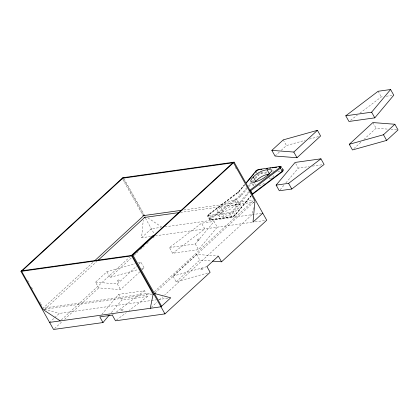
<?xml version="1.0" encoding="UTF-8"?>
<svg xmlns="http://www.w3.org/2000/svg" width="419" height="419" viewBox="0 0 419 419"><rect width="100%" height="100%" fill="white"/><g stroke="black" fill="none" stroke-linecap="round" stroke-linejoin="round"><path stroke-width="0.31" stroke-dasharray="2.1 1.57" d="M150.657 236.468L141.591 237.735L143.251 220.19M253.495 207.599L252.065 214.654L164.683 295.049M101.896 314.355L118.603 294.353L144.445 290.734L147.645 296.437L128.979 310.589M111.36 312.558L121.803 300.056L147.645 296.437M244.775 184.297L238.453 191.871L208.311 214.738L207.667 216.089L209.5 219.446L210.757 219.891L232.142 216.901L233.713 216.304L235.059 215.272L251.295 195.814M251.238 195.773L234.886 215.366A1.875 0.571 -29.3 0 1 232.315 216.801L210.93 219.792A0.681 0.513 82 0 1 210.202 219.603L208.453 216.482A0.681 0.513 82 0 1 208.542 215.544A1.875 0.571 -29.3 0 1 208.735 214.439L238.605 191.802L244.057 185.271M169.444 247.577L195.285 243.958L214.078 221.457L217.278 227.161L198.486 249.661L172.644 253.28L169.444 247.577L201.591 223.207L214.078 221.457M244.67 184.999L238.463 192.431L208.714 214.978A2.556 0.78 -29.3 0 0 208.453 216.482L229.837 213.491A2.556 0.78 -29.3 0 0 233.346 211.532L249.478 192.206M246.833 187.623L240.213 195.553L210.464 218.095A2.556 0.78 -29.3 0 0 210.202 219.603L231.587 216.607A2.556 0.78 -29.3 0 0 235.096 214.648L250.813 195.82M247.247 187.125L250.971 182.668M251.384 182.171L253.453 179.693M255.108 177.714L257.585 174.739M210.93 219.792A1.875 0.571 -29.3 0 1 211.118 218.692L240.993 196.055L247.168 188.655M248.986 186.476L251.892 182.993M253.348 181.249L254.071 180.38M255.527 178.641L258.434 175.158A1.875 0.571 -29.3 0 1 261.006 173.717L267.484 172.811M208.542 215.544L229.926 212.548A1.875 0.571 -29.3 0 0 232.498 211.113L248.855 191.52M280.133 189.786L284.255 184.858M285.905 182.888L298.276 168.108L309.259 166.568M234.603 199.905A11.088 3.373 -29.3 0 1 235.232 204.98L230.696 208.892A7.228 2.195 -29.3 0 1 227.7 210.521C224.411 211.663 220.336 213.135 216.99 212.024L217.409 210.259L220.75 207.007A11.088 3.373 -29.3 0 1 234.603 199.905L236.992 204.158A11.088 3.373 -29.3 0 1 237.615 209.228L233.084 213.145A7.228 2.195 -29.3 0 1 230.089 214.774L226.171 216.073L220.059 216.686L219.373 216.272L216.99 212.024M272.617 177.221L274.068 175.441A7.228 2.195 -29.3 0 0 274.298 174.545M92.829 262.446L43.204 308.101L151.322 292.97M44.54 309.536L97.051 261.22M49.578 322.394L54.229 318.11M54.695 317.686L59.346 313.402L150.667 300.622M141.591 237.735L151.359 228.748L161.074 227.386M139.878 271.8L120.515 289.618L98.737 287.905L95.537 282.202L106.95 271.701L135.264 263.771M61.363 319.891L129.686 257.03M54.517 328.596L62.206 321.52M64.61 319.304L98.737 287.905M106.95 271.701L110.15 277.404L131.304 257.947M134.185 255.291L136.107 253.521M136.589 253.081L138.511 251.311M140.433 249.541L142.355 247.77M142.837 247.33L144.283 246.005M146.681 243.79L148.609 242.025M152.935 238.044L154.375 236.714M95.537 282.202L117.315 283.914L136.678 266.096M138.569 264.358L140.931 262.189L144.131 267.888L141.769 270.061M275.032 156.036L279.305 152.102M281.207 150.353L286.428 145.545L305.074 140.339M154.229 291.813L253.474 200.502M207.62 273.02L176.158 281.83L172.958 276.126L196.574 254.401L218.346 256.109M155.067 292.944L253.83 202.073M176.158 281.83L199.774 260.105L211.302 261.011M151.243 307.415L157.005 302.115M159.403 299.904L162.766 296.814M353.887 148.656L360.974 142.141M363.807 139.532L376.084 128.235L388.361 129.178M271.889 177.886L270.187 179.264M236.992 204.158A11.088 3.373 -29.3 0 0 223.133 211.255L219.792 214.507L219.373 216.272M172.644 253.28L204.791 228.91L201.591 223.207M350.525 120.284L357.307 115.141M359.916 113.161L381.295 96.936L383.165 96.674M112.297 315.104L113.334 314.318M116.445 311.961L144.445 290.734M116.534 320.022L126.386 312.553M138.411 262.891L140.931 262.189M110.15 277.404L138.464 269.475M141.612 268.595L144.131 267.888M172.958 276.126L206.934 266.61M309.421 139.124L318.744 136.521M386.287 96.239L392.524 95.364M261.095 172.78L266.929 171.963M272.759 171.146L274.057 170.962M312.49 166.118L322.18 164.761M277.855 171.361L282.39 170.727M183.894 209.966L253.181 200.266M180.406 212.423L254.223 202.094M164.96 226.841L261.461 213.339M150.751 229.308L151.416 229.214M155.339 235.829L252.605 222.217M255.171 221.861L264.808 220.509M44.477 309.196L151.966 294.154M151.317 300.533L155.852 299.899M158.44 299.533L168.805 298.082M390.943 129.377L396.756 129.827M44.451 309.452L59.346 313.402M147.891 217.89L162.053 227.25M378.116 91.269L381.295 96.936M372.905 122.568L376.084 128.235M283.249 139.878L286.428 145.545M295.73 163.572L298.276 168.108M269.291 177.666L270.035 178.997M255.836 171.622L256.711 173.178M254.689 183.443L255.433 184.769M252.049 183.517L253.244 185.643M235.394 167.328L236.347 169.03M237.688 200.628L240.077 204.881M235.232 204.98L237.615 209.228M220.75 207.007L223.133 211.255M221.373 212.077L223.756 216.33M195.285 243.958L198.486 249.661M196.574 254.401L199.774 260.105M124.034 178.772L144.063 214.455M122.736 177.735L143.508 214.758M145.43 218.173L154.375 234.121M122.757 179.426L143.099 215.675M117.315 283.914L120.515 289.618M118.603 294.353L121.803 300.056M27.633 280.353L29.54 283.752M31.446 287.146L32.719 289.414M39.711 301.874L40.344 303.005M40.664 303.571L41.617 305.273M232.315 216.801A0.681 0.513 82 0 1 231.587 216.607L229.837 213.491A0.681 0.513 82 0 1 229.926 212.548M211.118 218.692A0.681 0.267 52.8 0 1 210.464 218.095L208.714 214.978A0.681 0.267 52.8 0 1 208.735 214.439M240.988 196.045A0.691 0.403 47.5 0 1 240.213 195.553L238.463 192.431A0.691 0.403 47.3 0 1 238.61 191.808M234.886 215.366A0.681 0.508 39.9 0 0 235.096 214.648L233.346 211.532A0.681 0.508 39.9 0 0 232.498 211.113M261.121 172.832A0.681 0.513 82 0 1 261.006 173.717M257.706 174.603A2.556 0.78 -29.3 0 1 259.476 173.351M260.267 173A2.556 0.78 -29.3 0 1 260.723 172.853M258.434 175.158A0.681 0.508 39.9 0 1 257.695 174.891M264.394 183.328A11.088 3.373 -29.3 0 1 258.575 185.847M253.443 185.926A11.088 3.373 -29.3 0 1 253.778 183.459M121.4 310.762A1.707 0.519 -29.3 0 0 123.448 309.117A1.707 0.519 -29.3 0 0 121.018 309.95A1.707 0.519 -29.3 0 0 121.4 310.762M197.742 240.527A1.707 0.519 -29.3 0 0 199.784 238.882A1.707 0.519 -29.3 0 0 197.354 239.715A1.707 0.519 -29.3 0 0 197.742 240.527M201.345 269.794A1.707 0.519 -29.3 0 0 203.388 268.155A1.707 0.519 -29.3 0 0 200.958 268.982A1.707 0.519 -29.3 0 0 201.345 269.794M117.797 281.489A1.707 0.519 -29.3 0 0 119.844 279.845A1.707 0.519 -29.3 0 0 117.409 280.678A1.707 0.519 -29.3 0 0 117.797 281.489"/><path stroke-width="0.63" d="M150.28 308.3L153.008 294.835A2.556 1.498 47.4 0 0 152.657 293.263L131.681 255.883L233.462 162.237M212.58 261.11L221.546 261.812L266.735 220.242L234.132 162.143L122.736 177.735L20.95 271.381L53.553 329.475L103.006 322.557L109.27 315.057M246.236 182.658L256.051 170.905A1.875 0.571 -29.3 0 1 258.623 169.47L280.002 166.474A0.681 0.513 82 0 1 280.73 166.668A2.556 0.78 -29.3 0 1 280.468 168.171L282.217 171.292A0.681 0.267 52.8 0 1 282.202 171.832L252.327 194.468A0.691 0.403 47.3 0 0 252.474 193.835L282.217 171.292A2.556 0.78 -29.3 0 0 282.636 169.768M246.325 183.019L254.186 173.602M255.009 172.612L255.836 171.622A2.556 0.78 -29.3 0 1 258.753 169.8M276.126 185.104L295.091 162.436L320.938 158.822L324.117 164.489L291.786 189.021L279.311 190.771L276.126 185.104L288.602 183.354L320.938 158.822M345.78 115.801L371.627 112.187L390.592 89.525L393.771 95.192L374.806 117.854L348.964 121.468L345.78 115.801L378.116 91.269L390.592 89.525M253.945 182.113A11.088 3.373 -29.3 0 1 253.317 177.038C257.874 172.136 265.201 168.621 271.784 169.962A7.228 2.195 -29.3 0 1 271.685 171.188L267.799 175.011A11.088 3.373 -29.3 0 1 253.945 182.113L254.239 182.642M255.14 181.83A11.088 3.373 -29.3 0 1 255.705 181.291C259.167 177.635 263.802 174.775 268.872 174.204M123.401 177.64L21.62 271.287L42.597 308.667A2.556 1.498 47.4 0 0 43.927 310.102L60.273 320.896M94.757 260.676L144.377 215.02M98.015 260.335L145.231 216.895M131.131 255.7L152.783 235.782M20.95 271.381L132.346 255.789L234.132 162.143M271.847 150.369L283.249 139.878L317.429 130.33L320.608 135.997L296.998 157.727L275.032 156.036L271.847 150.369L293.813 152.055L317.429 130.33M153.008 294.835L153.621 294.274M262.76 213.156L252.987 222.143L254.893 202A2.556 1.922 82 0 0 254.495 200.083L233.519 162.703L122.123 178.295M103.006 322.557L99.806 316.853L112.297 315.104L115.497 320.807L164.95 313.889L210.139 272.313L206.934 266.61L218.346 256.109L221.546 261.812M349.289 144.293L372.905 122.568L394.871 124.254L398.05 129.927L386.648 140.412L352.473 149.96L349.289 144.293L383.469 134.745L394.871 124.254M249.944 190.216L279.813 167.579A1.875 0.571 -29.3 0 0 280.002 166.474M249.944 190.221A0.691 0.403 47.5 0 1 250.724 190.718L280.468 168.171A0.681 0.267 52.8 0 0 279.813 167.579M260.644 169.48L261.938 169.297M266.474 168.663L267.767 168.48M269.716 168.208L271.009 168.029M272.303 167.846L276.839 167.212M278.787 166.94L280.73 166.668M143.099 215.675L181.951 210.238M144.141 217.498L179.756 212.512M151.95 236.285L153.893 236.012M21.563 270.815L132.959 255.229L153.935 292.609A2.556 1.922 82 0 0 155.224 293.698M49.578 322.394L160.975 306.802L170.748 297.815L154.428 293.489L161.587 306.242M371.627 112.187L374.806 117.854M383.469 134.745L386.648 140.412M293.813 152.055L296.998 157.727M282.306 168.38L283.181 169.936M288.602 183.354L291.786 189.021M267.175 169.936L269.558 174.189M267.799 175.011L268.097 175.545M253.317 177.038L255.705 181.291M250.719 190.718L252.468 193.835M132.346 255.789L164.95 313.889M258.623 169.47A0.681 0.513 82 0 1 259.314 169.611M255.81 171.57A0.681 0.508 39.9 0 1 256.051 170.905M282.762 170.737A1.875 0.571 -29.3 0 1 282.202 171.832"/></g></svg>
